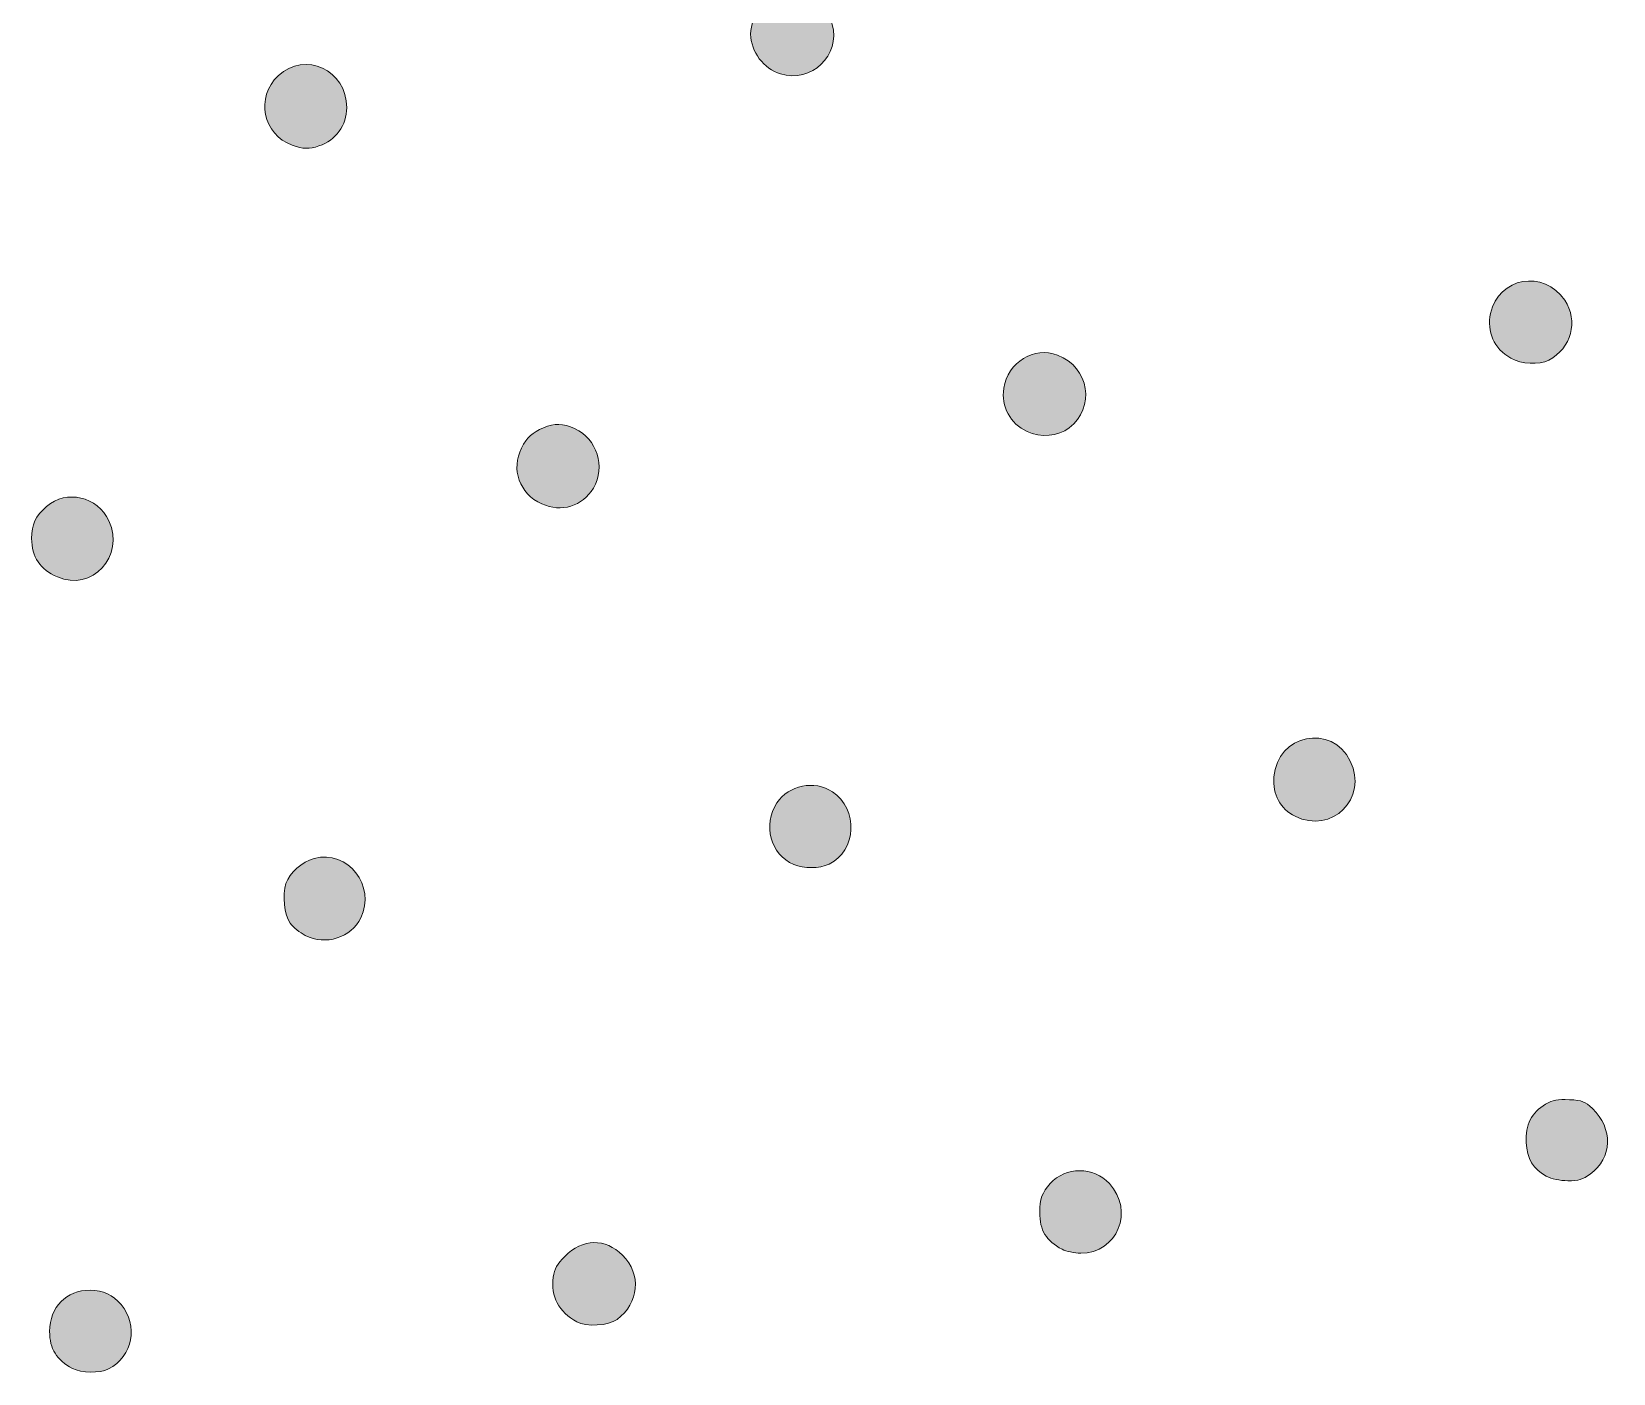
# Model space of a CAD drawing. Extents: x 0 to 500, y 2 to 498.
# Drawn here: x 5.9 to 69.3, y 63.8 to 117.6 of the extents above; entities that cross this region are included whole.
import ezdxf

# ---------------------------------------------------------------- set-up
doc = ezdxf.new("R2010")
doc.units = 0
doc.header["$MEASUREMENT"] = 0
doc.layers.add('LAYER_1', color=7, linetype='Continuous', lineweight=0)

# ---------------------------------------------------------------- blocks, each defined once
blk = doc.blocks.new('Block_0')
at = {"layer": 'LAYER_1', "true_color": 0x000000, "transparency": 33554687}
h = blk.add_hatch(color=18, dxfattribs=at)
h.dxf.hatch_style = 2
edge = h.paths.add_edge_path()
edge.add_spline(control_points=[(36.061, 119.133), (35.333, 118.996), (34.691, 118.223), (34.695, 117.49), (34.7, 116.787), (35.216, 116.098), (35.89, 115.895), (37.133, 115.52), (38.299, 116.633), (37.965, 117.875), (37.74, 118.71), (36.87, 119.284), (36.061, 119.133)], knot_values=[0, 0, 0, 0, 1, 1, 1, 2, 2, 2, 3, 3, 3, 4, 4, 4, 4], degree=3, periodic=0)
h = blk.add_hatch(color=18, dxfattribs=at)
h.dxf.hatch_style = 2
edge = h.paths.add_edge_path()
edge.add_spline(control_points=[(18.505, 114.538), (18.505, 116.054), (16.838, 116.832), (15.756, 115.82), (14.839, 114.962), (15.144, 113.457), (16.32, 113.038), (16.767, 112.879), (16.986, 112.872), (17.391, 113.008), (18.058, 113.231), (18.505, 113.844), (18.505, 114.538)], knot_values=[0, 0, 0, 0, 1, 1, 1, 2, 2, 2, 3, 3, 3, 4, 4, 4, 4], degree=3, periodic=0)
h = blk.add_hatch(color=18, dxfattribs=at)
h.dxf.hatch_style = 2
edge = h.paths.add_edge_path()
edge.add_spline(control_points=[(67.326, 106.823), (66.479, 108.068), (64.684, 107.75), (64.356, 106.298), (64.191, 105.567), (64.498, 104.884), (65.162, 104.505), (65.591, 104.259), (66.293, 104.224), (66.688, 104.428), (67.593, 104.896), (67.887, 105.999), (67.326, 106.823)], knot_values=[0, 0, 0, 0, 1, 1, 1, 2, 2, 2, 3, 3, 3, 4, 4, 4, 4], degree=3, periodic=0)
h = blk.add_hatch(color=18, dxfattribs=at)
h.dxf.hatch_style = 2
edge = h.paths.add_edge_path()
edge.add_spline(control_points=[(46.996, 104.626), (46.052, 104.987), (45.005, 104.341), (44.84, 103.296), (44.727, 102.577), (45.103, 101.878), (45.775, 101.564), (46.316, 101.311), (47.018, 101.371), (47.46, 101.708), (48.526, 102.521), (48.269, 104.14), (46.996, 104.626)], knot_values=[0, 0, 0, 0, 1, 1, 1, 2, 2, 2, 3, 3, 3, 4, 4, 4, 4], degree=3, periodic=0)
h = blk.add_hatch(color=18, dxfattribs=at)
h.dxf.hatch_style = 2
edge = h.paths.add_edge_path()
edge.add_spline(control_points=[(27.639, 101.681), (27.168, 101.895), (26.839, 101.904), (26.389, 101.716), (25.944, 101.53), (25.732, 101.333), (25.513, 100.904), (25.077, 100.05), (25.426, 99.079), (26.318, 98.668), (27.098, 98.308), (27.963, 98.571), (28.389, 99.299), (28.887, 100.149), (28.533, 101.275), (27.639, 101.681)], knot_values=[0, 0, 0, 0, 1, 1, 1, 2, 2, 2, 3, 3, 3, 4, 4, 4, 5, 5, 5, 5], degree=3, periodic=0)
h = blk.add_hatch(color=18, dxfattribs=at)
h.dxf.hatch_style = 2
edge = h.paths.add_edge_path()
edge.add_spline(control_points=[(6.471, 98.564), (6.026, 98.174), (5.872, 97.841), (5.872, 97.274), (5.872, 96.544), (6.211, 96.038), (6.902, 95.739), (8.289, 95.137), (9.611, 96.572), (8.969, 97.984), (8.527, 98.959), (7.257, 99.254), (6.471, 98.564)], knot_values=[0, 0, 0, 0, 1, 1, 1, 2, 2, 2, 3, 3, 3, 4, 4, 4, 4], degree=3, periodic=0)
h = blk.add_hatch(color=18, dxfattribs=at)
h.dxf.hatch_style = 2
edge = h.paths.add_edge_path()
edge.add_spline(control_points=[(55.672, 87.724), (55.621, 87.007), (55.923, 86.444), (56.518, 86.15), (58, 85.416), (59.454, 86.868), (58.731, 88.361), (57.997, 89.878), (55.795, 89.42), (55.672, 87.724)], knot_values=[0, 0, 0, 0, 1, 1, 1, 2, 2, 2, 3, 3, 3, 3], degree=3, periodic=0)
h = blk.add_hatch(color=18, dxfattribs=at)
h.dxf.hatch_style = 2
edge = h.paths.add_edge_path()
edge.add_spline(control_points=[(37.843, 84.233), (38.946, 84.757), (39.019, 86.437), (37.969, 87.132), (37.256, 87.604), (36.219, 87.396), (35.75, 86.687), (35.164, 85.802), (35.485, 84.625), (36.425, 84.211), (36.425, 84.211), (36.425, 84.211), (36.425, 84.211), (36.813, 84.04), (37.456, 84.05), (37.843, 84.233)], knot_values=[0, 0, 0, 0, 1, 1, 1, 2, 2, 2, 3, 3, 3, 4, 4, 4, 5, 5, 5, 5], degree=3, periodic=0)
h = blk.add_hatch(color=18, dxfattribs=at)
h.dxf.hatch_style = 2
edge = h.paths.add_edge_path()
edge.add_spline(control_points=[(17.201, 84.456), (16.709, 84.323), (16.207, 83.881), (16.067, 83.457), (15.911, 82.984), (15.996, 82.204), (16.241, 81.859), (16.353, 81.702), (16.623, 81.483), (16.843, 81.371), (17.656, 80.958), (18.68, 81.282), (19.067, 82.074), (19.691, 83.351), (18.542, 84.817), (17.201, 84.456)], knot_values=[0, 0, 0, 0, 1, 1, 1, 2, 2, 2, 3, 3, 3, 4, 4, 4, 5, 5, 5, 5], degree=3, periodic=0)
h = blk.add_hatch(color=18, dxfattribs=at)
h.dxf.hatch_style = 2
edge = h.paths.add_edge_path()
edge.add_spline(control_points=[(68.351, 71.81), (69.238, 72.453), (69.278, 73.638), (68.438, 74.437), (68.138, 74.723), (68.032, 74.764), (67.515, 74.792), (67.037, 74.818), (66.863, 74.784), (66.558, 74.607), (66.002, 74.284), (65.746, 73.78), (65.784, 73.081), (65.82, 72.416), (66.062, 72.008), (66.587, 71.73), (66.804, 71.616), (67.124, 71.547), (67.455, 71.545), (67.888, 71.541), (68.044, 71.588), (68.351, 71.81)], knot_values=[0, 0, 0, 0, 1, 1, 1, 2, 2, 2, 3, 3, 3, 4, 4, 4, 5, 5, 5, 6, 6, 6, 7, 7, 7, 7], degree=3, periodic=0)
h = blk.add_hatch(color=18, dxfattribs=at)
h.dxf.hatch_style = 2
edge = h.paths.add_edge_path()
edge.add_spline(control_points=[(47.926, 68.643), (49.384, 68.631), (50.091, 70.344), (49.076, 71.431), (48.44, 72.112), (47.323, 72.113), (46.706, 71.433), (46.381, 71.074), (46.284, 70.807), (46.284, 70.279), (46.284, 69.55), (46.533, 69.141), (47.186, 68.796), (47.186, 68.795), (47.186, 68.796), (47.186, 68.795), (47.34, 68.714), (47.674, 68.645), (47.926, 68.643)], knot_values=[0, 0, 0, 0, 1, 1, 1, 2, 2, 2, 3, 3, 3, 4, 4, 4, 5, 5, 5, 6, 6, 6, 6], degree=3, periodic=0)
h = blk.add_hatch(color=18, dxfattribs=at)
h.dxf.hatch_style = 2
edge = h.paths.add_edge_path()
edge.add_spline(control_points=[(29.558, 68.557), (28.865, 69.25), (27.962, 69.232), (27.241, 68.511), (26.933, 68.203), (26.837, 68.026), (26.784, 67.674), (26.67, 66.918), (27.006, 66.28), (27.722, 65.889), (28.109, 65.678), (28.992, 65.732), (29.337, 65.987), (30.225, 66.645), (30.324, 67.791), (29.558, 68.557)], knot_values=[0, 0, 0, 0, 1, 1, 1, 2, 2, 2, 3, 3, 3, 4, 4, 4, 5, 5, 5, 5], degree=3, periodic=0)
h = blk.add_hatch(color=18, dxfattribs=at)
h.dxf.hatch_style = 2
edge = h.paths.add_edge_path()
edge.add_spline(control_points=[(9.455, 66.587), (9.127, 66.977), (8.746, 67.153), (8.218, 67.157), (7.269, 67.164), (6.594, 66.478), (6.594, 65.507), (6.594, 64.8), (6.862, 64.365), (7.509, 64.023), (7.863, 63.836), (8.608, 63.825), (8.95, 64.003), (9.924, 64.506), (10.165, 65.743), (9.455, 66.587)], knot_values=[0, 0, 0, 0, 1, 1, 1, 2, 2, 2, 3, 3, 3, 4, 4, 4, 5, 5, 5, 5], degree=3, periodic=0)
at = {"layer": 'LAYER_1'}
for points, knots in [([(36.061, 119.133), (35.333, 118.996), (34.691, 118.223), (34.695, 117.49), (34.7, 116.787), (35.216, 116.098), (35.89, 115.895), (37.133, 115.52), (38.299, 116.633), (37.965, 117.875), (37.74, 118.71), (36.87, 119.284), (36.061, 119.133)], [0, 0, 0, 0, 1, 1, 1, 2, 2, 2, 3, 3, 3, 4, 4, 4, 4]), ([(18.505, 114.538), (18.505, 116.054), (16.838, 116.832), (15.756, 115.82), (14.839, 114.962), (15.144, 113.457), (16.32, 113.038), (16.767, 112.879), (16.986, 112.872), (17.391, 113.008), (18.058, 113.231), (18.505, 113.844), (18.505, 114.538)], [0, 0, 0, 0, 1, 1, 1, 2, 2, 2, 3, 3, 3, 4, 4, 4, 4]), ([(67.326, 106.823), (66.479, 108.068), (64.684, 107.75), (64.356, 106.298), (64.191, 105.567), (64.498, 104.884), (65.162, 104.505), (65.591, 104.259), (66.293, 104.224), (66.688, 104.428), (67.593, 104.896), (67.887, 105.999), (67.326, 106.823)], [0, 0, 0, 0, 1, 1, 1, 2, 2, 2, 3, 3, 3, 4, 4, 4, 4]), ([(46.996, 104.626), (46.052, 104.987), (45.005, 104.341), (44.84, 103.296), (44.727, 102.577), (45.103, 101.878), (45.775, 101.564), (46.316, 101.311), (47.018, 101.371), (47.46, 101.708), (48.526, 102.521), (48.269, 104.14), (46.996, 104.626)], [0, 0, 0, 0, 1, 1, 1, 2, 2, 2, 3, 3, 3, 4, 4, 4, 4]), ([(27.639, 101.681), (27.168, 101.895), (26.839, 101.904), (26.389, 101.716), (25.944, 101.53), (25.732, 101.333), (25.513, 100.904), (25.077, 100.05), (25.426, 99.079), (26.318, 98.668), (27.098, 98.308), (27.963, 98.571), (28.389, 99.299), (28.887, 100.149), (28.533, 101.275), (27.639, 101.681)], [0, 0, 0, 0, 1, 1, 1, 2, 2, 2, 3, 3, 3, 4, 4, 4, 5, 5, 5, 5]), ([(6.471, 98.564), (6.026, 98.174), (5.872, 97.841), (5.872, 97.274), (5.872, 96.544), (6.211, 96.038), (6.902, 95.739), (8.289, 95.137), (9.611, 96.572), (8.969, 97.984), (8.527, 98.959), (7.257, 99.254), (6.471, 98.564)], [0, 0, 0, 0, 1, 1, 1, 2, 2, 2, 3, 3, 3, 4, 4, 4, 4]), ([(55.672, 87.724), (55.621, 87.007), (55.923, 86.444), (56.518, 86.15), (58, 85.416), (59.454, 86.868), (58.731, 88.361), (57.997, 89.878), (55.795, 89.42), (55.672, 87.724)], [0, 0, 0, 0, 1, 1, 1, 2, 2, 2, 3, 3, 3, 3]), ([(37.843, 84.233), (38.946, 84.757), (39.019, 86.437), (37.969, 87.132), (37.256, 87.604), (36.219, 87.396), (35.75, 86.687), (35.164, 85.802), (35.485, 84.625), (36.425, 84.211), (36.425, 84.211), (36.425, 84.211), (36.425, 84.211), (36.813, 84.04), (37.456, 84.05), (37.843, 84.233)], [0, 0, 0, 0, 1, 1, 1, 2, 2, 2, 3, 3, 3, 4, 4, 4, 5, 5, 5, 5]), ([(17.201, 84.456), (16.709, 84.323), (16.207, 83.881), (16.067, 83.457), (15.911, 82.984), (15.996, 82.204), (16.241, 81.859), (16.353, 81.702), (16.623, 81.483), (16.843, 81.371), (17.656, 80.958), (18.68, 81.282), (19.067, 82.074), (19.691, 83.351), (18.542, 84.817), (17.201, 84.456)], [0, 0, 0, 0, 1, 1, 1, 2, 2, 2, 3, 3, 3, 4, 4, 4, 5, 5, 5, 5]), ([(68.351, 71.81), (69.238, 72.453), (69.278, 73.638), (68.438, 74.437), (68.138, 74.723), (68.032, 74.764), (67.515, 74.792), (67.037, 74.818), (66.863, 74.784), (66.558, 74.607), (66.002, 74.284), (65.746, 73.78), (65.784, 73.081), (65.82, 72.416), (66.062, 72.008), (66.587, 71.73), (66.804, 71.616), (67.124, 71.547), (67.455, 71.545), (67.888, 71.541), (68.044, 71.588), (68.351, 71.81)], [0, 0, 0, 0, 1, 1, 1, 2, 2, 2, 3, 3, 3, 4, 4, 4, 5, 5, 5, 6, 6, 6, 7, 7, 7, 7]), ([(47.926, 68.643), (49.384, 68.631), (50.091, 70.344), (49.076, 71.431), (48.44, 72.112), (47.323, 72.113), (46.706, 71.433), (46.381, 71.074), (46.284, 70.807), (46.284, 70.279), (46.284, 69.55), (46.533, 69.141), (47.186, 68.796), (47.186, 68.795), (47.186, 68.796), (47.186, 68.795), (47.34, 68.714), (47.674, 68.645), (47.926, 68.643)], [0, 0, 0, 0, 1, 1, 1, 2, 2, 2, 3, 3, 3, 4, 4, 4, 5, 5, 5, 6, 6, 6, 6]), ([(29.558, 68.557), (28.865, 69.25), (27.962, 69.232), (27.241, 68.511), (26.933, 68.203), (26.837, 68.026), (26.784, 67.674), (26.67, 66.918), (27.006, 66.28), (27.722, 65.889), (28.109, 65.678), (28.992, 65.732), (29.337, 65.987), (30.225, 66.645), (30.324, 67.791), (29.558, 68.557)], [0, 0, 0, 0, 1, 1, 1, 2, 2, 2, 3, 3, 3, 4, 4, 4, 5, 5, 5, 5]), ([(9.455, 66.587), (9.127, 66.977), (8.746, 67.153), (8.218, 67.157), (7.269, 67.164), (6.594, 66.478), (6.594, 65.507), (6.594, 64.8), (6.862, 64.365), (7.509, 64.023), (7.863, 63.836), (8.608, 63.825), (8.95, 64.003), (9.924, 64.506), (10.165, 65.743), (9.455, 66.587)], [0, 0, 0, 0, 1, 1, 1, 2, 2, 2, 3, 3, 3, 4, 4, 4, 5, 5, 5, 5])]:
    blk.add_open_spline(points, degree=3, knots=knots, dxfattribs=at)

msp = doc.modelspace()

# ---------------------------------------------------------------- block references
at = {"layer": 'LAYER_1'}
msp.add_blockref('Block_0', (0, 0), dxfattribs=at)

doc.saveas('drawing.dxf')
